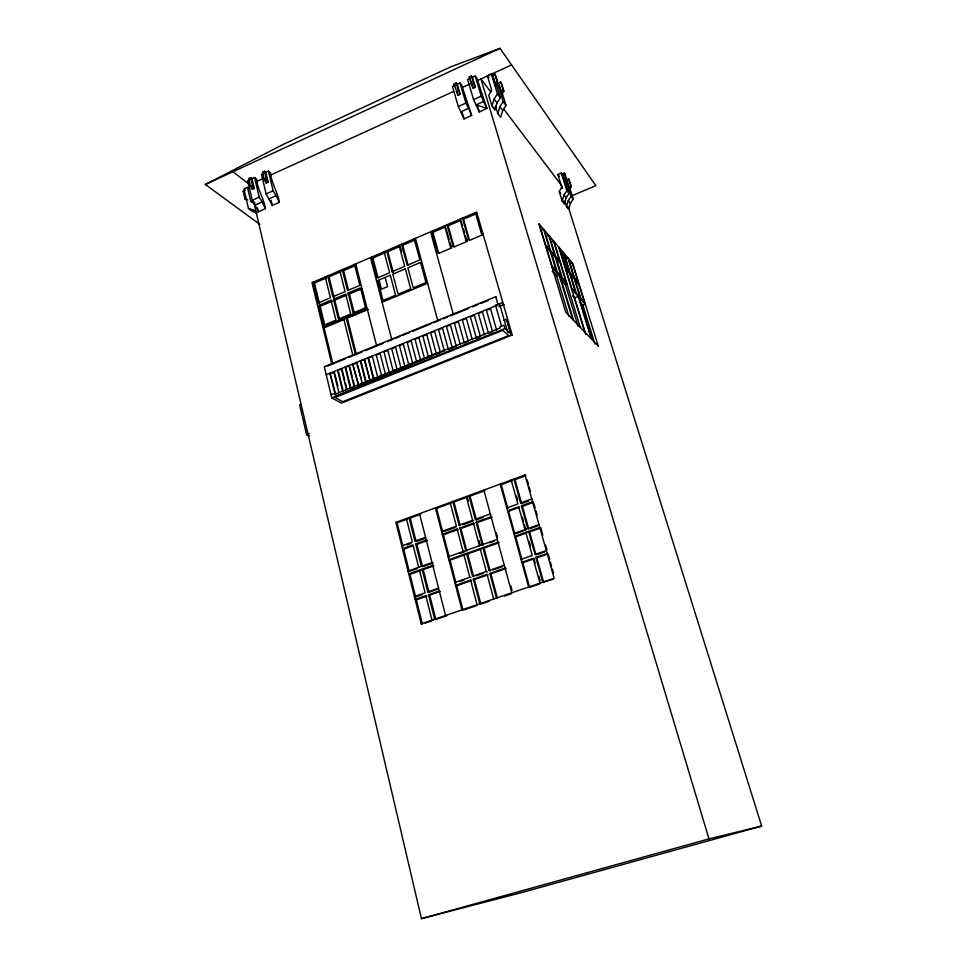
<?xml version="1.0" encoding="UTF-8"?>
<svg xmlns="http://www.w3.org/2000/svg" width="967" height="967" viewBox="0 0 967 967"><rect width="100%" height="100%" fill="white"/><g stroke="black" fill="none" stroke-linecap="round" stroke-linejoin="round"><path stroke-width="1.45" d="M562.093 174.048L564.305 173.105L564.909 173.915L567.109 180.938L565.441 183.633L561.331 173.033L557.862 174.519L561.754 186.994L559.252 191.599L562.19 201.027L564.353 203.819L566.142 197.8L568.983 193.473L563.918 177.287M569.853 188.372L573.213 199.069L570.397 203.348L568.62 209.307L566.493 206.575L568.282 200.58L571.11 196.289L566.046 180.176M562.19 201.027L563.991 194.983L566.843 190.632L561.331 173.033M502.151 92.747L506.019 105.439L502.755 110.419L500.652 117.309L497.8 113.598L499.903 106.672L503.191 101.656L497.594 83.247M491.973 106.056L494.113 99.057L497.437 93.98L491.369 73.963L487.392 75.789L491.671 89.967L488.746 95.322L491.973 106.056L494.899 109.851L497.026 102.889L500.326 97.848L496.446 85.036M494.935 74.193L501.958 94.137L503.88 91.031L501.474 83.138L500.676 82.05L498.162 83.186L496.228 86.414L495.406 85.326L497.364 82.171L494.935 74.193L492.384 75.353L491.369 73.963M501.16 93.062L503.094 89.955L500.676 82.05M564.837 182.823L566.517 180.128L567.109 180.938M568.572 178.895L571.352 186.655L569.696 189.314L569.104 188.529L570.76 185.857L568.572 178.895L566.372 179.826M259.833 224.368L205.342 184.492L283.101 144.458L450.924 66.771L500.012 48.35L595.853 185.64L571.34 196.011M469.237 76.961L470.264 78.279L467.605 79.512L473.564 99.577L479.257 112.003L486.86 108.377L476.816 78.049L475.232 75.994L472.404 77.3L471.376 75.97L469.237 76.961L471.63 84.987L473.25 88.287L475.389 87.308L472.404 77.3M205.342 184.492L500.012 48.35M250.622 177.638L248.676 178.532L250.513 186.377L252.363 189.387L254.297 188.492L252 178.714L250.622 177.638L252.46 185.483L254.297 188.492M264.487 171.244L262.528 172.138L264.402 179.995L266.227 183.017L268.185 182.122L265.84 172.331L264.487 171.244L266.36 179.1L268.185 182.122M454.031 83.972L456.158 82.993L457.21 84.298L460.147 94.295L458.02 95.274L454.031 83.972L455.094 85.277L452.447 86.498L458.31 106.539L464.039 118.893L471.642 115.448L461.646 85.036L460.014 83.005L457.21 84.298M250.066 179.608L247.661 180.708L252.242 200.314L258.467 211.773L265.393 208.63C263.991 198.235 257.476 189.87 256.69 179.209L254.551 177.529L252 178.714M263.894 173.226L261.477 174.338L266.13 193.98L272.331 205.488L279.306 202.333C277.843 191.925 271.389 183.5 270.518 172.839L268.415 171.147L265.84 172.331M250.513 186.377L252.46 185.483M264.402 179.995L266.36 179.1M456.388 91.998L458.515 91.019L456.158 82.993M471.63 84.987L473.77 84.008L471.376 75.97M256.533 181.554L263.375 178.424M270.216 175.293L453.571 91.454M461.779 87.695L469.986 83.948M476.828 80.817L511.579 64.922M249.51 188.928L247.479 187.368L243.926 188.988L248.434 208.437L252.52 211.471L257.029 212.8L252.967 209.779L248.434 208.437M246.114 199.806L244.965 198.936L243.164 191.188L245.437 190.148M252.242 200.314L259.18 197.147L254.551 177.529M266.13 193.98L273.117 190.789L268.415 171.147M458.31 106.539L465.925 103.07L460.014 83.005M473.564 99.577L481.228 96.084L475.232 75.994M255.252 205.101L262.178 201.946L265.393 208.63M269.128 198.791L276.103 195.624L279.306 202.333M460.969 111.773L468.572 108.316L471.642 115.448M483.851 101.366L476.199 104.847L486.86 108.377L481.228 96.084M565.441 183.633L562.697 174.87L564.909 173.915M314.48 283.041L326.544 277.88L325.263 276.949L330.424 297.824L318.276 302.961L313.187 282.134L314.48 283.041L319.557 303.843M328.961 276.84L341.085 271.642L339.84 270.712L345.086 291.611L332.866 296.784L327.692 275.909L328.961 276.84L334.135 297.679M354.49 264.426L359.833 285.374L347.54 290.571L342.27 269.66L343.563 270.639L355.747 265.417M372.875 257.984L385.253 252.689L384.104 251.734L389.641 272.754L377.178 278.025L371.715 257.041L372.875 257.984L377.964 277.541M387.767 251.65L393.315 272.634L392.143 271.691L386.595 250.671L387.767 251.65L400.217 246.319M414.13 238.873L419.859 259.954L407.216 265.309L401.571 244.252L402.719 245.255L415.254 239.889M432.89 232.285L445.594 226.846L444.554 225.831L450.477 246.996L451.516 247.975L438.728 253.378L437.664 252.411L431.826 231.282L432.89 232.285L438.728 253.378M448.156 225.794L460.969 220.307L459.917 219.243L465.949 240.445L466.988 241.472L454.091 246.923L453.027 245.92L447.08 224.743L448.156 225.794L454.091 246.923M463.495 219.171L476.38 213.659L475.389 212.619L481.518 233.857L482.497 234.86L469.539 240.348L468.536 239.345L462.492 218.143L463.495 219.171L469.539 240.348M452.314 347.806L446.488 326.544L450.453 324.924L456.303 346.21L448.325 349.401L442.535 328.151L438.583 329.759L444.349 350.997L439.816 352.181L335.609 396.373L329.989 373.214L335.742 394.56L335.09 394.198L500.169 327.97L499.83 326.798L503.916 325.154L504.895 328.562L512.22 335.029L341.351 403.142L331.826 397.896L324.283 366.711L495.72 296.7L496.24 297.171M392.143 271.691L404.702 266.372L399.069 245.328M436.395 252.955L437.664 252.411M450.477 246.996L453.027 245.92M465.949 240.445L468.536 239.345M481.518 233.857L482.823 233.301M318.88 305.427L331.04 300.29L332.31 301.172L320.162 306.297L318.88 305.427L323.715 325.263L335.948 320.15L331.04 300.29M333.47 299.262L345.702 294.089L350.707 313.985L338.402 319.122L333.47 299.262L334.775 300.169L339.707 320.004M348.168 293.049L349.438 293.98L354.454 313.84L353.173 312.945L348.168 293.049L360.461 287.852L365.55 307.772L366.807 308.691M334.775 300.169L346.996 295.008M349.438 293.98L361.731 288.795M540.42 230.581L543.575 229.264L549.764 249.583L545.497 244.699L539.284 224.211M353.173 312.945L365.55 307.772M367.109 308.509L322.797 327.015L324.09 327.849L332.986 364.354M382.086 302.26L427.607 283.258M324.09 327.849L344.881 319.17M355.324 354.236L346.089 317.285L347.334 318.143L368.33 309.392M546.077 236.25L548.627 235.186L554.78 255.312L550.61 250.538M550.428 242.294L553.571 240.988L559.675 260.921L555.602 256.255L549.461 236.166M559.264 250.066L561.634 252.834L563.145 252.218L569.152 271.775L565.248 267.315L559.204 247.6M350.948 388.299L355.094 386.595M357.863 385.446L362.009 383.742M366.155 382.038L370.313 380.333M373.069 379.197L396.579 369.515M570.095 263.882L572.307 262.976L578.242 282.183L574.507 277.904M327.45 366.07L331.633 364.366M334.425 363.229L345.594 358.672M348.386 357.524L362.347 351.831M365.127 350.695L383.283 343.285M387.465 341.581L393.049 339.296M395.841 338.16L400.024 336.443M402.816 335.307L409.79 332.455M412.583 331.318L430.738 323.909M433.518 322.773L440.505 319.92M443.297 318.784L447.479 317.079M450.271 315.931L468.415 308.533M472.609 306.817L478.182 304.545M480.974 303.396L487.96 300.556M552.242 271.389L556.726 276.332L559.252 275.305L572.706 319.461M495.358 305.512L502.211 302.731L503.13 303.59M357.935 385.519L362.105 383.814M366.263 382.122L370.434 380.43M373.202 379.294L439.816 352.181M326.23 374.749L498.09 304.907L495.72 296.7M330.654 373.6L334.413 372.065L333.76 371.679L338.873 392.662M342.681 391.139L337.543 370.143L341.967 368.995L341.327 368.608L346.476 389.616M350.296 388.081L345.11 367.073L349.546 365.925L348.906 365.526L354.115 386.558M353.342 364.378L357.149 362.83L356.509 362.432L362.407 383.863L358.576 385.398L352.701 363.979L358.576 385.398M364.777 359.736L364.148 359.337L370.083 380.793L365.611 381.941L360.328 360.884L364.777 359.736L369.72 379.378M376.526 378.194L373.335 378.846L368.004 357.766L372.452 356.618L377.807 377.686L381.675 376.139L376.296 355.058L380.14 353.499L385.543 374.58L389.411 373.032L383.996 351.928L387.852 350.368L393.291 371.473L395.89 370.434L385.543 374.592M498.863 306.684L504.158 304.545M560.401 279.076L565.332 284.54L566.964 283.875L552.109 267.363M503.819 320.476L506.527 319.388L510.975 334.775M300.822 404.52L299.649 404.992L306.599 434.775L309.307 436.069M331.016 394.572L335.464 393.412M572.633 295.829L574.519 297.896L578.23 296.398L591.26 338.716M354.756 386.933L350.936 388.468L345.751 367.46M377.807 377.686L381.663 376.139M421.975 359.978L424.598 358.926L418.953 337.725L415.036 339.32L420.657 360.498L416.729 362.081L411.132 340.904L407.24 342.487L412.8 363.652L404.98 366.795L399.456 345.642L403.348 344.071L408.884 365.224M425.903 358.394L432.454 355.771L426.761 334.558L422.869 336.141L428.538 357.343M439.054 353.124L436.419 354.188L430.702 332.95L434.63 331.355L440.384 352.592M331.826 397.896L504.895 328.562M579.293 301.208L582.92 305.221L585.301 304.267L571.69 289.133M306.599 434.775L309.295 433.712M433.168 620.439L432.007 620.137L425.843 595.72L415.133 599.455L416.33 599.794L422.41 624.126L421.213 623.836L395.902 522.385L524.984 474.99L525.963 475.595L514.952 479.632L513.948 479.04L520.633 502.949L521.624 503.493L528.562 500.991M395.902 522.385L397.111 522.881L407.578 519.037M425.589 537.314L414.964 541.145L409.005 517.575L410.201 518.082L420.718 514.214L419.545 513.707L445.557 615.495L446.669 615.798L435.839 619.509L434.703 619.218L428.526 594.79L439.308 591.03M461.936 609.887L435.452 507.868L436.564 508.376L451.214 502.997L450.138 502.477L456.376 526.181L441.593 531.524M453.922 502.03L460.183 525.697L459.071 525.202L452.81 501.486L453.922 502.03L466.009 497.594M483.21 517.381L476.405 519.835L475.329 519.327L468.959 495.563L470.047 496.119L484.914 490.656L483.851 490.088L511.785 592.795M539.513 584.02L529.638 587.404L528.647 587.017L500.217 484.08L501.244 484.66L512.196 480.647L511.192 480.055L517.865 503.952L506.805 507.953M459.071 525.202L472.609 520.306L473.697 520.814M475.329 519.327L490.329 513.9M520.633 502.949L531.753 498.936L532.72 499.492M406.926 544.941L410.878 543.514M417.478 541.121L424.102 538.74M444.046 531.499L456.11 527.136M462.879 524.718L472.343 521.298M415.677 543.938L426.302 540.106L427.462 540.565L416.862 544.385L415.677 543.938L421.346 566.396M457.113 528.985L442.33 534.328L443.43 534.787L458.189 529.457L457.113 528.985L463.06 551.565L464.136 552L460.074 553.438M459.821 528.006L473.371 523.123L474.41 523.606L460.884 528.49L459.821 528.006L465.78 550.598M476.09 522.144L491.103 516.729L492.118 517.224L477.13 522.627L476.09 522.144L482.158 544.784M521.431 505.777L532.551 501.764L533.518 502.32L522.422 506.321L521.431 505.777L527.801 528.562M418.687 567.339L413.03 544.892L402.465 548.7L403.674 549.147L412.897 545.823M516.209 533.47L525.927 530.013L525.008 529.553L518.65 506.781L507.59 510.769L508.545 511.265L519.581 507.288M408.062 571.11L432.044 562.589L433.204 563.012L423.86 566.324M497.268 539.405L448.18 556.859L449.268 557.27L443.43 534.787M538.994 524.585L513.864 533.506L514.819 533.965L508.545 511.265M410.588 571.038L417.212 568.681M490.051 542.789L494.161 541.327M530.182 528.562L537.168 526.084M498.041 542.257L448.906 559.688L450.042 560.111L464.909 554.84L463.809 554.405L469.829 577.251L470.929 577.65M438.389 589L428.985 592.288L427.813 591.925L422.071 569.212L423.244 569.611L433.929 565.828L432.769 565.417L408.763 573.939L409.96 574.325L420.585 570.566L419.4 570.155L425.129 592.868L414.42 596.603L415.617 596.953L422.289 594.62M467.629 553.886L473.661 576.695L472.561 576.296L466.529 553.438L467.629 553.886L481.252 549.051L480.176 548.603L486.304 571.497L487.368 571.908M483.983 548.084L490.124 570.941L489.06 570.542L482.92 547.624L483.983 548.084L499.081 542.729M542.801 535.15L540.771 527.946L539.804 527.45L514.662 536.371L515.665 536.854L526.797 532.902L525.806 532.418L532.237 555.457L521.02 559.373M546.331 550.537L535.041 554.478L528.598 531.427L529.578 531.91L540.771 527.946M427.813 591.925L438.583 588.166M454.828 582.497L469.829 577.251M472.561 576.296L486.304 571.497M489.06 570.542L504.291 565.224M460.038 581.445L464.124 580.019M476.405 575.74L483.258 573.346M492.88 569.986L502.562 566.602M537.422 554.429L544.469 551.976M470.591 580.127L455.578 585.361L456.69 585.736L471.678 580.514L470.591 580.127L477.057 604.701M473.322 579.173L487.078 574.386L488.105 574.773L474.386 579.547L473.322 579.173L479.813 603.759M489.834 573.419L505.076 568.112L506.104 568.523L490.898 573.818L489.834 573.419L496.446 598.053M534.026 558.793L533.035 558.358L521.817 562.274L522.809 562.697L534.026 558.793L535.235 563.157M535.851 557.379L547.153 553.438L548.047 553.861L536.77 557.79L535.851 557.379L542.789 582.17L553.632 579.136M428.526 594.79L429.662 595.128L440.42 591.381M416.33 599.794L427.015 596.071M421.213 623.836L554.164 578.278L524.984 474.99M425.093 623.207L431.826 620.899M464.426 609.742L476.767 605.511M489.157 601.244L480.865 604.085L474.386 579.547M504.46 596.023L511.422 593.641M253.475 200.858L421.431 918.65L708.968 838.885L761.658 826.072L568.366 207.131M761.658 826.072L520.609 892.855L421.431 918.65M255.083 202.985L250.695 201.16L247.479 187.368M244.965 198.936L247.685 199.831M324.018 326.508L325.299 327.342M371.836 356.207L372.452 356.618M336.25 321.395L337.519 322.241M338.704 320.367L339.973 321.225M351.021 315.23L352.266 316.088M353.487 314.202L354.732 315.061M365.877 309.029L367.085 309.911M250.695 201.16L252.725 202.683M243.164 191.188L244.313 192.058M232.962 171.727L248.495 183.754M252.967 209.779L256.388 212.51M598.186 345.944L565.707 312.148L538.849 223.703L572.682 263.423L598.235 346.089M554.853 272.875L556.847 275.075M575.546 292.554L571.751 288.335L566.046 269.72L569.865 274.096L575.583 292.699M580.091 297.618L576.38 293.485L570.711 275.051L574.446 279.33L580.127 297.751M546.234 247.117L560.389 263.278L566.118 281.977L562.178 277.589L556.424 258.745M575.208 280.188L578.943 284.455L584.588 302.707L580.913 298.525L568.536 258.552M559.252 191.599L560.703 193.485M563.991 194.983L566.142 197.8M568.282 200.58L570.397 203.348M494.113 99.057L497.026 102.889M499.903 106.672L502.755 110.419M490.91 92.119L480.937 78.943L708.968 838.885M503.602 108.884L561.622 185.543L562.516 188.42M566.843 190.632L568.983 193.473M571.11 196.289L573.213 199.069M497.437 93.98L500.326 97.848M503.191 101.656L506.019 105.439M557.862 174.519L559.313 176.453M487.392 75.789L488.855 77.759M562.697 174.87L563.495 175.946M570.76 185.857L571.352 186.655M497.364 82.171L498.174 83.283M503.094 89.955L503.88 91.031M259.18 197.147L262.178 201.946M273.117 190.789L276.103 195.624M465.925 103.07L468.572 108.316M458.515 91.019L460.147 94.295M473.77 84.008L475.389 87.308M567.351 181.869L569.696 189.314M564.305 173.105L569.104 188.529M567.786 206.648L568.62 209.307M564.837 201.233L566.493 206.575M563.519 201.136L564.353 203.819M582.92 305.221L594.874 344.01M578.991 297.244L591.997 339.49M563.918 253.136L569.926 272.658L573.745 277.033L567.774 257.657L565.465 258.6L570.143 273.818M561.634 252.834L566.783 269.6M574.519 297.896L585.772 334.546M558.805 247.129L584.854 332.032M553.982 241.46L580.212 327.184M565.332 284.54L578.121 326.399M555.505 257.693L561.186 276.332L557.222 271.908L551.492 253.124M560.074 276.224L573.467 320.15M544.433 230.255L550.453 250.622M550.489 251.976L556.243 270.857L552.072 266.215L546.295 247.177M498.96 84.274L501.958 94.137M556.726 276.332L568.814 316.064M493.206 76.466L496.228 86.414M492.384 75.353L495.406 85.326M495.394 105.633L497.8 113.598M494.101 107.18L494.899 109.851M471.122 81.143L473.25 88.287M477.674 106.648L479.257 112.003M457.186 92.421L458.02 95.274M462.081 112.208L464.039 118.893M512.22 335.029L476.683 212.063L311.99 282.642L331.705 363.58M476.791 215.073L478.012 219.316M478.822 222.144L480.055 226.387M480.865 229.203L482.497 234.86M506.853 319.678L510.89 333.663M499.54 303.807L507.856 332.66M495.539 305.246L501.547 326.169M496.603 330.049L490.499 308.666L486.461 310.298L492.541 331.669L488.492 333.301L482.436 311.942L478.411 313.574L484.443 334.92M461.368 221.721L462.577 225.952M463.374 228.768L464.583 233.011M465.381 235.827L466.988 241.472M527.16 479.801L528.357 484.02M529.142 486.836L530.339 491.055M533.929 503.734L535.138 508.013M535.936 510.854L537.144 515.121M545.654 545.231L546.875 549.546M548.434 555.239L549.607 559.373M550.38 562.117L551.553 566.251M552.326 569.007L553.499 573.141M445.992 228.248L449.147 239.526M449.933 242.342L451.516 247.975M514.952 479.632L521.624 503.493M522.422 506.321L528.78 529.058M529.578 531.91L536.02 554.925M536.77 557.79L543.696 582.545M516.511 496.083L517.683 500.29M522.361 517.236L523.558 521.491M524.344 524.332L525.54 528.598M529.203 541.532L530.399 545.847M538.897 576.259L540.118 580.623M472.343 339.78L466.396 318.457L462.395 320.077L468.318 341.387L464.305 342.995L458.406 321.697L454.43 323.316L460.304 344.603M533.035 558.358L539.961 583.149M501.244 484.66L507.832 508.485M515.665 536.854L522.011 559.808M522.809 562.697L529.638 587.404M430.557 231.826L453.318 314.227M496.349 532.793L497.509 537.036M510.842 585.917L512.027 590.269M415.387 238.329L437.761 320.585M416.015 242.693L417.164 246.899M402.719 245.255L407.989 264.873M470.047 496.119L476.405 519.835M477.13 522.627L483.186 545.231M490.898 573.818L497.497 598.416M400.592 247.721L401.716 251.928M467.351 497.098L468.463 501.293M478.943 540.553L480.079 544.784M466.263 496.555L472.609 520.306M473.371 523.123L479.414 545.751M487.078 574.386L493.666 599.008M460.884 528.49L466.843 551.033M385.18 277.541L387.562 286.643L381.482 289.206L379.112 280.104M436.564 508.376L442.705 531.983M450.042 560.111L455.953 582.871M456.69 585.736L463.06 610.201M370.482 257.573L391.72 339.381M355.711 263.906L376.586 345.557M410.201 518.082L416.148 541.605M416.862 544.385L422.531 566.795M423.244 569.611L428.985 592.288M429.662 595.128L435.839 619.509M368.632 358.177L373.951 379.233M406.382 518.542L412.329 542.1L401.776 545.92L402.973 546.367L397.111 522.881M343.563 270.639L348.471 290.112M360.957 361.283L366.239 382.328M347.334 318.143L356.497 354.756M357.85 365.635L361.005 378.254M403.674 549.147L409.259 571.509M409.96 574.325L415.617 596.953M343.623 318.312L352.834 355.252M349.897 367.327L352.326 377.13M353.015 379.922L354.405 385.531M342.306 370.397L344.723 380.188M345.4 382.992L346.778 388.589M338.184 370.53L343.321 391.514M320.162 306.297L324.997 326.097M334.751 373.467L337.821 386.051M271.086 200.254L272.331 205.488M265.224 178.822L266.227 183.017M257.548 207.845L258.467 211.773M251.698 186.583L252.363 189.387M255.917 211.713L256.557 214.469M390.293 275.232L377.819 280.515L383.005 300.483L395.563 295.237L390.293 275.232M405.366 268.862L392.807 274.181L398.09 294.186L410.721 288.903L405.366 268.862M420.536 262.456L407.881 267.799L413.26 287.84L425.988 282.533L420.536 262.456M395.588 347.226L391.708 348.797L397.183 369.914L401.075 368.354L395.588 347.226M474.398 315.206L470.397 316.825L476.368 338.16L480.406 336.54L474.398 315.206M502.743 330.351L335.065 397.497L342.717 401.74L508.69 335.549L502.743 330.351"/></g></svg>
